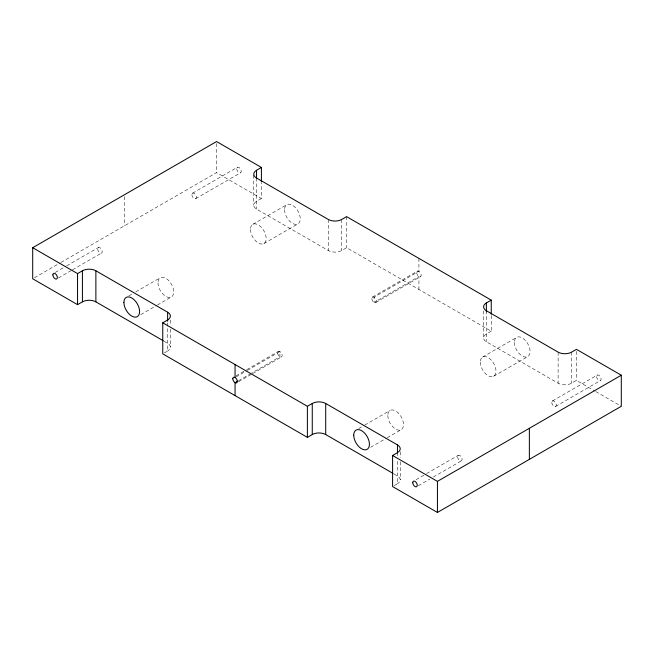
<?xml version="1.0" encoding="UTF-8"?>
<svg xmlns="http://www.w3.org/2000/svg" width="654" height="654" viewBox="0 0 654 654"><rect width="100%" height="100%" fill="white"/><g stroke="black" fill="none" stroke-linecap="round" stroke-linejoin="round"><path stroke-width="0.49" stroke-dasharray="3.27 2.45" d="M34.466 277.754L60.103 262.957M60.985 262.442L216.564 172.623L261.412 198.514L261.412 182.474M55.296 272.424L65.85 266.333M66.724 265.826L98.386 247.547M192.562 193.175L237.402 167.285M58.468 277.917L71.654 270.306M72.537 269.8L101.558 253.041M195.734 198.669L240.574 172.779M261.412 198.514L256.54 201.326A9.516 5.494 0 0 0 256.54 209.1L328.292 250.523A9.516 5.494 0 0 0 341.74 250.523L346.62 247.711L491.244 331.21L491.244 315.171M128.822 295.902L132.321 293.891M135.819 291.872L160.287 277.746M252.779 224.338L286.861 204.661M140.798 314.623L156.527 305.541M157.401 305.042L171.389 296.965M263.881 243.566L297.962 223.889M164.375 352.923L167.628 351.051L167.628 319.978M236.119 375.805L245.79 370.221M246.672 369.714L278.326 351.443M372.502 297.071L417.35 271.173M235.947 376.982L246.501 370.892M247.376 370.385L279.912 351.599L279.912 356.773L251.774 373.017M238.587 380.636L250.891 373.532M238.408 381.805L251.602 374.194M252.477 373.687L281.498 356.929M375.674 302.557L420.522 276.667M491.244 331.21L486.372 334.022A9.516 5.494 0 0 0 486.372 341.789L558.124 383.219A9.516 5.494 0 0 0 571.58 383.219L576.452 380.399L594.919 391.059M358.662 428.599L363.902 425.574M364.777 425.067L390.119 410.434M482.611 357.035L516.701 337.358M370.63 447.32L386.367 438.237M387.233 437.73L401.221 429.662M493.713 376.254L527.794 356.577M394.215 485.62L397.46 483.739L397.46 459.934M416.058 479.701L425.738 474.109M426.612 473.602L458.266 455.331M552.442 400.959L597.29 375.069M418.356 485.701L429.784 479.096M433.3 477.068L461.438 460.825M555.614 406.453L600.462 380.554M595.802 391.566L621.3 406.289M164.129 341.257L167.628 343.276A9.516 5.494 0 0 1 167.628 351.051M393.961 473.954L397.46 475.973A9.516 5.494 0 0 1 397.46 483.739M576.452 351.337L576.452 380.399M571.58 352.146L571.58 383.219M558.124 352.146L558.124 383.219M486.372 310.724L486.372 341.789M483.584 310.846L483.584 337.905M418.936 258.387L418.936 271.336L374.088 297.227L374.088 302.401L418.936 276.511L418.936 289.46M400.248 451.791L400.248 457.808M400.248 461.814L400.248 479.856M397.46 452.674L397.46 455.674M346.62 216.637L346.62 247.711M341.74 219.45L341.74 250.523M328.292 219.45L328.292 250.523M256.54 178.027L256.54 209.1M253.752 175.149L253.752 205.217M216.564 143.553L216.564 172.623M170.416 320.1L170.416 325.112M170.416 329.126L170.416 347.16M124.636 196.633L124.636 225.704M97.724 249.002A3.172 1.831 60 0 0 101.092 253.188A3.172 1.831 60 0 0 101.092 248.7A3.172 1.831 60 0 0 97.724 249.002M277.672 352.89A3.172 1.831 60 0 0 281.032 357.076A3.172 1.831 60 0 0 281.032 352.588A3.172 1.831 60 0 0 277.672 352.89M157.99 282.822A11.102 6.409 60 0 0 169.762 297.464A11.102 6.409 60 0 0 169.762 281.768A11.102 6.409 60 0 0 157.99 282.822M416.688 272.628A3.172 1.831 60 0 0 420.056 276.814A3.172 1.831 60 0 0 420.056 272.326A3.172 1.831 60 0 0 416.688 272.628M371.848 298.518A3.172 1.831 60 0 0 375.208 302.704A3.172 1.831 60 0 0 375.208 298.216A3.172 1.831 60 0 0 371.848 298.518M284.564 209.746A11.102 6.409 60 0 0 296.336 224.387A11.102 6.409 60 0 0 296.336 208.691A11.102 6.409 60 0 0 284.564 209.746M250.482 229.423A11.102 6.409 60 0 0 262.254 244.065A11.102 6.409 60 0 0 262.254 228.369A11.102 6.409 60 0 0 250.482 229.423M236.748 168.74A3.172 1.831 60 0 0 240.108 172.926A3.172 1.831 60 0 0 240.108 168.438A3.172 1.831 60 0 0 236.748 168.74M191.9 194.63A3.172 1.831 60 0 0 195.268 198.816A3.172 1.831 60 0 0 195.268 194.328A3.172 1.831 60 0 0 191.9 194.63M457.612 456.778A3.172 1.831 60 0 0 460.98 460.964A3.172 1.831 60 0 0 460.98 456.484A3.172 1.831 60 0 0 457.612 456.778M387.822 415.519A11.102 6.409 60 0 0 399.594 430.16A11.102 6.409 60 0 0 399.594 414.464A11.102 6.409 60 0 0 387.822 415.519M514.396 342.434A11.102 6.409 60 0 0 526.168 357.084A11.102 6.409 60 0 0 526.168 341.388A11.102 6.409 60 0 0 514.396 342.434M480.314 362.112A11.102 6.409 60 0 0 492.086 376.761A11.102 6.409 60 0 0 492.086 361.065A11.102 6.409 60 0 0 480.314 362.112M596.636 376.516A3.172 1.831 60 0 0 599.996 380.702A3.172 1.831 60 0 0 599.996 376.214A3.172 1.831 60 0 0 596.636 376.516M551.788 402.406A3.172 1.831 60 0 0 555.156 406.592A3.172 1.831 60 0 0 555.156 402.112A3.172 1.831 60 0 0 551.788 402.406"/><path stroke-width="0.98" d="M163.255 340.75L95.876 301.854A9.516 5.494 0 0 0 82.42 301.854L77.548 304.666L32.7 278.776L32.7 247.711L216.564 141.55L261.412 167.44L261.412 181.477M32.7 247.711L77.548 273.601L82.42 270.781A9.516 5.494 0 0 1 95.876 270.781L167.628 312.211L167.628 321.228M256.54 178.28L256.54 170.261L261.412 167.44M393.087 473.447L325.708 434.55A9.516 5.494 0 0 0 312.26 434.55L307.38 437.363L162.756 353.863L162.756 322.79L167.628 319.978A9.516 5.494 0 0 0 167.628 312.211M237.704 381.143L235.064 382.664L235.064 395.613M162.756 322.79L307.38 406.289L312.26 403.477A9.516 5.494 0 0 1 325.708 403.477L397.46 444.9L397.46 452.92M486.372 311.974L486.372 302.949L491.244 300.137L491.244 314.165M486.372 302.949A9.516 5.494 0 0 0 486.372 310.724L558.124 352.146A9.516 5.494 0 0 0 571.58 352.146L576.452 349.334L621.3 375.224L621.3 406.289L437.436 512.45L392.588 486.56L392.588 455.486L397.46 452.674A9.516 5.494 0 0 0 397.46 444.9M392.588 455.486L437.436 481.377L621.3 375.224M491.244 300.137L346.62 216.637L341.74 219.45A9.516 5.494 0 0 1 328.292 219.45L256.54 178.027A9.516 5.494 0 0 1 256.54 170.261M529.364 428.296L529.364 459.37M437.436 481.377L437.436 512.45M325.708 403.477L325.708 434.55M312.26 403.477L312.26 434.55M307.38 406.289L307.38 437.363M235.064 364.54L235.064 377.489M95.876 270.781L95.876 301.854M82.42 270.781L82.42 301.854M77.548 273.601L77.548 304.666M232.824 378.78A3.172 1.831 60 0 0 236.184 382.966A3.172 1.831 60 0 0 236.184 378.486A3.172 1.831 60 0 0 232.824 378.78M123.908 302.5A11.102 6.409 60 0 0 135.68 317.141A11.102 6.409 60 0 0 135.68 301.445A11.102 6.409 60 0 0 123.908 302.5M52.884 274.893A3.172 1.831 60 0 0 56.244 279.078A3.172 1.831 60 0 0 56.244 274.59A3.172 1.831 60 0 0 52.884 274.893M412.764 482.668A3.172 1.831 60 0 0 416.132 486.854A3.172 1.831 60 0 0 416.132 482.374A3.172 1.831 60 0 0 412.764 482.668M353.74 435.196A11.102 6.409 60 0 0 365.512 449.838A11.102 6.409 60 0 0 365.512 434.142A11.102 6.409 60 0 0 353.74 435.196"/></g></svg>
